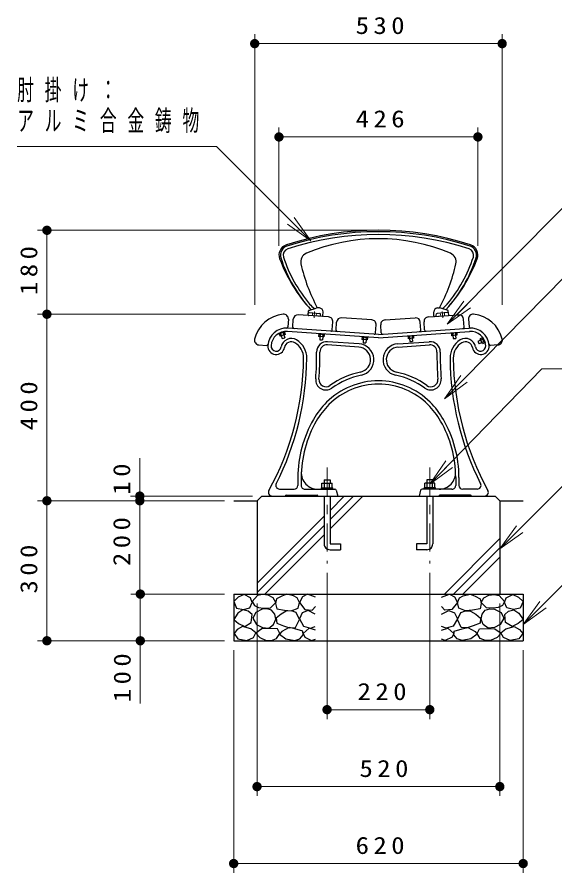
# Model space of a CAD drawing. Units: millimetres on the paper, scale 1:20. Extents: x -365 to 12, y -47 to 257.
# Drawn here: x -138.4 to -80.8, y 70.7 to 162.4 of the extents above; entities that cross this region are included whole.
import ezdxf

# ---------------------------------------------------------------- set-up
doc = ezdxf.new("R2010")
doc.units = ezdxf.units.MM
doc.linetypes.add('USER1', pattern=[4.5, 2.5, -2])
doc.linetypes.add('USER2', pattern=[6, 3, -1, 1, -1])
doc.layers.add('LY_1', color=7, linetype='Continuous', lineweight=25)
doc.styles.add('ＭＳ ゴシック', font='')
doc.styles.get('ＭＳ ゴシック').set_extended_font_data('MS Gothic')

# ---------------------------------------------------------------- blocks, each defined once
blk = doc.blocks.new('filled_dot')
at = {"color": 0, "linetype": 'Continuous', "lineweight": -2, "const_width": 1.25}
blk.add_lwpolyline([(-0.625, 0, 1), (0.625, 0, 1)], format="xyb", close=True, dxfattribs=at)

msp = doc.modelspace()

# ---------------------------------------------------------------- linework, layer by layer
at = {"layer": 'LY_1', "lineweight": 13}
for p, q in [((-112.933, 131.572), (-112.933, 160.568)), ((-86.433, 131.572), (-86.433, 160.568)), ((-112.933, 159.568), (-86.433, 159.568)), ((-110.333, 137.918), (-110.333, 150.568)), ((-89.033, 137.918), (-89.033, 150.568)), ((-110.333, 149.568), (-89.033, 149.568)), ((-106.931, 138.448), (-109.052, 140.57)), ((-108.699, 140.923), (-106.931, 138.448)), ((-100.683, 139.568), (-136.183, 139.568)), ((-135.183, 130.572), (-135.183, 139.568)), ((-106.931, 138.448), (-109.406, 140.216)), ((-92.31, 129.501), (-90.55, 131.981)), ((-92.31, 129.501), (-90.195, 131.629)), ((-89.841, 131.276), (-92.31, 129.501)), ((-113.933, 130.572), (-136.183, 130.572)), ((-135.183, 110.586), (-135.183, 130.572)), ((-92.624, 121.521), (-90.875, 124.01)), ((-92.624, 121.521), (-90.519, 123.659)), ((-90.163, 123.308), (-92.624, 121.521)), ((-125.238, 110.586), (-125.238, 115.149)), ((-94.183, 112.361), (-92.451, 114.861)), ((-94.183, 112.361), (-92.093, 114.513)), ((-91.734, 114.165), (-94.183, 112.361)), ((-113.183, 111.086), (-126.238, 111.086)), ((-104.865, 107.577), (-101.357, 111.086)), ((-104.865, 108.567), (-102.347, 111.086)), ((-104.865, 109.557), (-103.337, 111.086)), ((-116.183, 110.586), (-136.183, 110.586)), ((-135.183, 95.586), (-135.183, 110.586)), ((-125.238, 100.586), (-125.238, 110.586)), ((-112.683, 101.74), (-105.5, 108.922)), ((-112.683, 100.75), (-105.5, 107.932)), ((-86.683, 105.431), (-84.915, 107.906)), ((-86.683, 105.431), (-84.562, 107.552)), ((-111.857, 100.586), (-105.5, 106.942)), ((-92.623, 100.586), (-86.683, 106.527)), ((-84.208, 107.199), (-86.683, 105.431)), ((-91.633, 100.586), (-86.683, 105.537)), ((-90.643, 100.586), (-86.683, 104.547)), ((-105.183, 102.871), (-105.183, 87.203)), ((-94.183, 102.871), (-94.183, 87.203)), ((-116.183, 100.586), (-126.183, 100.586)), ((-125.183, 88.859), (-125.183, 100.586)), ((-112.683, 99.586), (-112.683, 78.959)), ((-86.683, 99.586), (-86.683, 78.959)), ((-84.183, 97.332), (-82.415, 99.806)), ((-84.183, 97.332), (-82.062, 99.453)), ((-81.708, 99.099), (-84.183, 97.332)), ((-116.183, 95.586), (-136.183, 95.586)), ((-115.183, 94.586), (-115.183, 70.715)), ((-84.183, 94.586), (-84.183, 70.715)), ((-94.183, 88.203), (-105.183, 88.203)), ((-86.683, 79.959), (-112.683, 79.959)), ((-84.183, 71.715), (-115.183, 71.715))]:
    msp.add_line(p, q, dxfattribs=at)
at = {"layer": 'LY_1'}
for p, q in [((-107.133, 130.989), (-106.359, 131.24)), ((-105.99, 131.244), (-106.208, 131.259)), ((-93.375, 131.244), (-93.158, 131.259)), ((-92.232, 130.989), (-93.007, 131.24)), ((-105.027, 130.282), (-108.27, 130.507)), ((-107.222, 130.505), (-107.167, 130.947)), ((-105.679, 130.345), (-107.175, 130.449)), ((-107.097, 130.744), (-105.965, 130.665)), ((-105.879, 130.359), (-105.872, 130.562)), ((-105.626, 130.394), (-105.618, 130.838)), ((-94.338, 130.282), (-91.096, 130.507)), ((-93.74, 130.394), (-93.748, 130.838)), ((-93.687, 130.345), (-92.19, 130.449)), ((-93.487, 130.359), (-93.494, 130.562)), ((-92.269, 130.744), (-93.401, 130.665)), ((-92.144, 130.505), (-92.198, 130.947)), ((-109.329, 130.037), (-109.386, 129.226)), ((-108.862, 129.194), (-108.803, 130.042)), ((-104.622, 128.9), (-104.563, 129.748)), ((-104.223, 128.872), (-104.164, 129.72)), ((-100.389, 129.959), (-103.631, 130.185)), ((-99.983, 128.578), (-99.924, 129.426)), ((-99.382, 128.578), (-99.441, 129.426)), ((-98.977, 129.959), (-95.735, 130.185)), ((-95.143, 128.872), (-95.202, 129.72)), ((-94.744, 128.9), (-94.802, 129.748)), ((-90.504, 129.194), (-90.563, 130.042)), ((-90.037, 130.037), (-89.98, 129.226)), ((-110.339, 128.527), (-109.761, 128.721)), ((-110.339, 128.527), (-110.315, 128.456)), ((-109.737, 128.649), (-110.316, 128.456)), ((-110.3, 128.461), (-110.221, 128.224)), ((-109.673, 128.407), (-110.221, 128.224)), ((-110.163, 128.507), (-110.084, 128.27)), ((-110.091, 128.61), (-110.048, 128.545)), ((-109.985, 128.566), (-110.028, 128.631)), ((-109.889, 128.598), (-109.81, 128.361)), ((-109.761, 128.721), (-109.737, 128.649)), ((-109.753, 128.644), (-109.673, 128.407)), ((-99.683, 128.056), (-109.421, 128.732)), ((-99.683, 128.407), (-109.397, 129.081)), ((-106.072, 128.424), (-106.09, 128.175)), ((-105.48, 128.383), (-106.089, 128.425)), ((-106.083, 128.5), (-106.088, 128.426)), ((-105.928, 128.414), (-105.946, 128.165)), ((-105.822, 128.482), (-105.807, 128.406)), ((-105.741, 128.401), (-105.756, 128.478)), ((-105.64, 128.394), (-105.658, 128.145)), ((-105.496, 128.384), (-105.514, 128.135)), ((-105.475, 128.458), (-105.48, 128.383)), ((-99.683, 128.407), (-89.969, 129.081)), ((-99.683, 128.056), (-89.944, 128.732)), ((-91.896, 128.597), (-91.891, 128.522)), ((-91.282, 128.564), (-91.891, 128.522)), ((-91.874, 128.523), (-91.857, 128.274)), ((-91.73, 128.533), (-91.713, 128.284)), ((-91.635, 128.615), (-91.609, 128.541)), ((-91.543, 128.546), (-91.568, 128.619)), ((-91.442, 128.553), (-91.425, 128.304)), ((-91.298, 128.563), (-91.281, 128.314)), ((-91.287, 128.639), (-91.282, 128.564)), ((-110.089, 128.268), (-109.986, 127.96)), ((-109.986, 127.96), (-109.702, 128.055)), ((-109.805, 128.363), (-109.702, 128.055)), ((-105.514, 128.135), (-106.09, 128.175)), ((-105.951, 128.165), (-105.974, 127.841)), ((-105.974, 127.841), (-105.674, 127.82)), ((-105.652, 128.145), (-105.674, 127.82)), ((-101.754, 127.398), (-105.125, 127.632)), ((-101.433, 128.102), (-101.451, 127.853)), ((-100.875, 127.813), (-101.451, 127.853)), ((-101.444, 128.178), (-101.45, 128.103)), ((-100.841, 128.061), (-101.45, 128.103)), ((-101.312, 127.843), (-101.335, 127.519)), ((-101.335, 127.519), (-101.036, 127.498)), ((-101.289, 128.092), (-101.307, 127.843)), ((-101.183, 128.16), (-101.169, 128.084)), ((-101.102, 128.079), (-101.117, 128.156)), ((-101.013, 127.823), (-101.036, 127.498)), ((-101.001, 128.072), (-101.019, 127.823)), ((-100.857, 128.062), (-100.875, 127.813)), ((-100.836, 128.136), (-100.841, 128.061)), ((-97.612, 127.398), (-94.24, 127.632)), ((-96.535, 128.275), (-96.529, 128.2)), ((-95.921, 128.242), (-96.529, 128.2)), ((-96.513, 128.201), (-96.496, 127.951)), ((-95.92, 127.991), (-96.496, 127.951)), ((-96.369, 128.211), (-96.352, 127.961)), ((-96.357, 127.961), (-96.335, 127.637)), ((-96.335, 127.637), (-96.036, 127.658)), ((-96.274, 128.293), (-96.248, 128.219)), ((-96.182, 128.224), (-96.207, 128.297)), ((-96.081, 128.231), (-96.064, 127.981)), ((-96.058, 127.982), (-96.036, 127.658)), ((-95.937, 128.241), (-95.92, 127.991)), ((-95.926, 128.317), (-95.921, 128.242)), ((-91.281, 128.314), (-91.857, 128.274)), ((-91.719, 128.283), (-91.696, 127.959)), ((-91.696, 127.959), (-91.397, 127.98)), ((-91.419, 128.304), (-91.397, 127.98)), ((-88.737, 127.799), (-89.028, 127.654)), ((-89.028, 127.654), (-88.894, 127.385)), ((-88.603, 127.53), (-88.894, 127.385)), ((-88.575, 128.034), (-88.799, 127.923)), ((-88.541, 127.406), (-88.799, 127.923)), ((-88.51, 127.905), (-88.734, 127.794)), ((-88.382, 127.647), (-88.605, 127.535)), ((-88.515, 128.083), (-88.582, 128.049)), ((-88.31, 127.503), (-88.582, 128.049)), ((-88.317, 127.518), (-88.541, 127.406)), ((-88.515, 128.083), (-88.243, 127.537)), ((-88.398, 127.848), (-88.456, 127.797)), ((-88.427, 127.737), (-88.369, 127.789)), ((-88.243, 127.537), (-88.31, 127.503)), ((-112.486, 127.292), (-111.675, 127.236)), ((-101.778, 127.049), (-105.15, 127.283)), ((-97.587, 127.049), (-94.216, 127.283)), ((-86.879, 127.292), (-87.691, 127.236)), ((-108.305, 113.086), (-108.305, 112.236)), ((-107.955, 113.086), (-107.955, 112.236)), ((-105.5, 112.836), (-105.5, 112.461)), ((-105.5, 112.836), (-104.865, 112.836)), ((-104.865, 112.836), (-104.865, 112.461)), ((-94.5, 112.836), (-94.5, 112.461)), ((-93.865, 112.836), (-94.5, 112.836)), ((-93.865, 112.836), (-93.865, 112.461)), ((-91.411, 113.086), (-91.411, 112.236)), ((-91.061, 113.086), (-91.061, 112.236)), ((-105.783, 111.836), (-105.783, 111.961)), ((-105.783, 111.961), (-104.583, 111.961)), ((-105.731, 111.961), (-105.731, 112.461)), ((-105.731, 112.461), (-104.634, 112.461)), ((-105.457, 111.961), (-105.457, 112.461)), ((-104.909, 111.961), (-104.909, 112.461)), ((-104.634, 111.961), (-104.634, 112.461)), ((-104.583, 111.836), (-104.583, 111.961)), ((-94.783, 111.836), (-94.783, 111.961)), ((-93.583, 111.961), (-94.783, 111.961)), ((-94.731, 111.961), (-94.731, 112.461)), ((-93.634, 112.461), (-94.731, 112.461)), ((-94.457, 111.961), (-94.457, 112.461)), ((-93.909, 111.961), (-93.909, 112.461)), ((-93.634, 111.961), (-93.634, 112.461)), ((-93.583, 111.836), (-93.583, 111.961)), ((-112.183, 111.086), (-112.683, 110.586)), ((-112.183, 111.086), (-87.183, 111.086)), ((-110.271, 111.836), (-108.705, 111.836)), ((-109.558, 111.186), (-106.258, 111.186)), ((-107.555, 111.836), (-104.368, 111.836)), ((-105.5, 111.086), (-105.5, 105.971)), ((-104.865, 111.086), (-104.865, 105.971)), ((-104.199, 111.706), (-104.033, 111.086)), ((-95.167, 111.706), (-95.333, 111.086)), ((-91.811, 111.836), (-94.998, 111.836)), ((-94.5, 111.086), (-94.5, 105.971)), ((-93.865, 111.086), (-93.865, 105.971)), ((-89.808, 111.186), (-93.108, 111.186)), ((-89.095, 111.836), (-90.661, 111.836)), ((-87.183, 111.086), (-86.683, 110.586)), ((-115.183, 110.586), (-112.683, 110.586)), ((-112.683, 110.586), (-112.683, 100.586)), ((-86.683, 110.586), (-84.183, 110.586)), ((-86.683, 110.586), (-86.683, 100.586)), ((-104.865, 105.971), (-103.75, 105.971)), ((-103.75, 105.971), (-103.75, 105.336)), ((-95.615, 105.971), (-95.615, 105.336)), ((-94.5, 105.971), (-95.615, 105.971)), ((-104.865, 105.336), (-103.75, 105.336)), ((-94.5, 105.336), (-95.615, 105.336)), ((-115.183, 100.586), (-115.183, 95.586)), ((-115.183, 100.586), (-84.183, 100.586)), ((-84.183, 100.586), (-84.183, 95.586)), ((-115.183, 95.586), (-84.183, 95.586))]:
    msp.add_line(p, q, dxfattribs=at)
at = {"layer": 'LY_1', "linetype": 'USER1', "lineweight": 13}
for p, q in [((-106.75, 130.419), (-106.756, 130.72)), ((-106.354, 130.392), (-106.307, 130.689)), ((-93.012, 130.392), (-93.059, 130.689)), ((-92.616, 130.419), (-92.61, 130.72))]:
    msp.add_line(p, q, dxfattribs=at)
at = {"layer": 'LY_1', "linetype": 'USER2', "lineweight": 13}
for p, q in [((-106.567, 130.193), (-106.52, 130.86)), ((-92.799, 130.193), (-92.845, 130.86)), ((-105.183, 114.158), (-105.183, 103.871)), ((-94.183, 114.158), (-94.183, 103.871))]:
    msp.add_line(p, q, dxfattribs=at)
at = {"layer": 'LY_1', "lineweight": 13}
for points in [[(-106.931, 138.448), (-117.033, 148.551), (-138.374, 148.551)], [(-92.31, 129.501), (-79.495, 142.392), (-49.041, 142.392)], [(-92.624, 121.521), (-79.722, 134.618), (-46.381, 134.618)], [(-94.183, 112.361), (-82.18, 124.718), (-49.722, 124.718)], [(-86.683, 105.431), (-76.076, 116.038), (-58.041, 116.038)], [(-84.183, 97.332), (-73.576, 107.938), (-67.548, 107.938)]]:
    msp.add_lwpolyline(points, dxfattribs=at)
at = {"layer": 'LY_1'}
for points in [[(-114.06, 100.556), (-114.694, 100.255), (-115.169, 99.78), (-114.868, 99.083), (-114.14, 98.94), (-113.443, 99.099), (-113.189, 99.685), (-113.379, 100.192)], [(-112.089, 100.561), (-112.616, 100.426), (-113.197, 99.79), (-112.968, 99.371), (-112.51, 99.134), (-111.995, 99.061), (-111.251, 99.128), (-110.684, 99.669), (-110.967, 100.169), (-111.501, 100.479)], [(-109.498, 100.571), (-110.035, 100.347), (-110.581, 100.079), (-110.698, 99.578), (-110.563, 99.014), (-109.74, 98.853), (-109.015, 98.808), (-108.29, 99.067), (-108.138, 99.676), (-108.371, 100.186), (-108.773, 100.41)], [(-89.868, 100.571), (-89.331, 100.347), (-88.785, 100.079), (-88.668, 99.578), (-88.802, 99.014), (-89.626, 98.853), (-90.351, 98.808), (-91.076, 99.067), (-91.228, 99.676), (-90.995, 100.186), (-90.592, 100.41)], [(-87.277, 100.561), (-86.749, 100.426), (-86.168, 99.79), (-86.398, 99.371), (-86.855, 99.134), (-87.371, 99.061), (-88.114, 99.128), (-88.682, 99.669), (-88.398, 100.169), (-87.865, 100.479)], [(-85.305, 100.556), (-84.672, 100.255), (-84.196, 99.78), (-84.497, 99.083), (-85.226, 98.94), (-85.923, 99.099), (-86.177, 99.685), (-85.987, 100.192)], [(-114.187, 98.909), (-114.726, 98.56), (-115.169, 97.879), (-114.662, 97.419), (-113.997, 97.103), (-113.3, 97.546), (-113.221, 98.386), (-113.629, 98.748)], [(-112.724, 97.344), (-112.103, 96.999), (-111.427, 96.952), (-110.914, 97.314), (-110.67, 97.912), (-110.782, 98.449), (-111.13, 98.858), (-111.596, 99.022), (-112.13, 98.966), (-112.82, 98.597), (-113.116, 98.02)], [(-109.548, 98.74), (-110.103, 98.443), (-110.63, 98.024), (-110.576, 97.47), (-109.832, 97.2), (-109.197, 96.983), (-108.548, 97.01), (-108.143, 97.875), (-108.494, 98.632), (-108.998, 98.796)], [(-89.817, 98.74), (-89.263, 98.443), (-88.736, 98.024), (-88.79, 97.47), (-89.533, 97.2), (-90.169, 96.983), (-90.817, 97.01), (-91.223, 97.875), (-90.871, 98.632), (-90.368, 98.796)], [(-86.641, 97.344), (-87.263, 96.999), (-87.939, 96.952), (-88.452, 97.314), (-88.696, 97.912), (-88.584, 98.449), (-88.236, 98.858), (-87.77, 99.022), (-87.236, 98.966), (-86.546, 98.597), (-86.249, 98.02)], [(-85.179, 98.909), (-84.64, 98.56), (-84.196, 97.879), (-84.703, 97.419), (-85.369, 97.103), (-86.066, 97.546), (-86.145, 98.386), (-85.737, 98.748)], [(-114.228, 97.112), (-114.797, 96.793), (-115.135, 96.37), (-114.731, 95.804), (-113.789, 95.601), (-113.073, 95.92), (-112.8, 96.425), (-113.339, 96.881)], [(-111.373, 96.905), (-112.157, 96.864), (-112.819, 96.391), (-112.387, 95.932), (-111.697, 95.621), (-111.132, 95.613), (-110.589, 95.837), (-110.251, 96.364), (-110.508, 96.851)], [(-109.258, 96.996), (-110.028, 96.577), (-110.271, 96.28), (-109.582, 95.794), (-108.636, 95.604), (-108.106, 95.788), (-107.757, 96.212), (-107.784, 96.631), (-108.649, 96.861)], [(-90.108, 96.996), (-89.338, 96.577), (-89.095, 96.28), (-89.784, 95.794), (-90.73, 95.604), (-91.26, 95.788), (-91.608, 96.212), (-91.581, 96.631), (-90.716, 96.861)], [(-87.993, 96.905), (-87.209, 96.864), (-86.547, 96.391), (-86.979, 95.932), (-87.668, 95.621), (-88.234, 95.613), (-88.777, 95.837), (-89.115, 96.364), (-88.858, 96.851)], [(-85.138, 97.112), (-84.569, 96.793), (-84.231, 96.37), (-84.634, 95.804), (-85.577, 95.601), (-86.293, 95.92), (-86.566, 96.425), (-86.027, 96.881)]]:
    msp.add_lwpolyline(points, close=True, dxfattribs=at)
for points in [[(-106.433, 100.251), (-107.288, 100.568), (-107.827, 100.299), (-108.144, 99.697), (-107.558, 98.936), (-106.781, 98.873), (-106.433, 99.269)], [(-92.933, 100.251), (-92.077, 100.568), (-91.539, 100.299), (-91.222, 99.697), (-91.808, 98.936), (-92.584, 98.873), (-92.933, 99.269)], [(-106.449, 98.445), (-107.209, 98.841), (-107.843, 98.588), (-108.144, 97.938), (-107.7, 97.162), (-106.94, 96.924), (-106.449, 97.13)], [(-92.917, 98.445), (-92.157, 98.841), (-91.523, 98.588), (-91.222, 97.938), (-91.666, 97.162), (-92.426, 96.924), (-92.917, 97.13)], [(-106.433, 96.718), (-107.098, 96.924), (-107.748, 96.37), (-107.573, 95.974), (-106.845, 95.609), (-106.433, 95.768)], [(-92.933, 96.718), (-92.268, 96.924), (-91.618, 96.37), (-91.792, 95.974), (-92.521, 95.609), (-92.933, 95.768)]]:
    msp.add_lwpolyline(points, dxfattribs=at)
at = {"layer": 'LY_1', "color": 4}
for centre, radius, start, end in [((-99.683, 107.585), 31.983, 72.05475, 107.94525), ((-99.683, 107.585), 31.833, 72.05475, 107.94525), ((-99.683, 107.585), 31.533, 72.05475, 107.94525), ((-99.683, 118.9), 19.768, 67.03158, 112.96842), ((-109.183, 136.918), 1.15, 107.94525, 200.35039), ((-109.183, 136.918), 1, 107.94525, 197.79469), ((-109.183, 136.918), 0.7, 107.94525, 197.79469), ((-90.183, 136.918), 0.7, 342.20531, 72.05475), ((-90.183, 136.918), 1, 342.20531, 72.05475), ((-90.183, 136.918), 1.15, 339.64961, 72.05475), ((-95.853, 141.197), 14.7, 197.79469, 220.40139), ((-107.007, 136.18), 1, 112.96842, 192.69072), ((-103.513, 141.197), 14.7, 319.59861, 342.20531), ((-92.359, 136.18), 1, 347.30928, 67.03158), ((-94.791, 142.256), 16.5, 200.35039, 222.72837), ((-95.853, 141.197), 15, 197.79469, 222.50904), ((-89.934, 140.025), 18.5, 192.69072, 208.28078), ((-109.431, 140.025), 18.5, 331.71922, 347.30928), ((-103.513, 141.197), 15, 317.49096, 342.20531), ((-104.575, 142.256), 16.5, 317.27163, 339.64961), ((-104.572, 133.775), 3.25, 220.40139, 232.89069), ((-94.794, 133.775), 3.25, 307.10931, 319.59861)]:
    msp.add_arc(centre, radius, start, end, dxfattribs=at)
at = {"layer": 'LY_1'}
for centre, radius, start, end in [((-106.236, 130.86), 0.4, 86.02935, 107.99964), ((-106.018, 130.845), 0.4, 359.02935, 86.02935), ((-93.348, 130.845), 0.4, 93.97065, 180.97065), ((-93.13, 130.86), 0.4, 72.00036, 93.97065), ((-109.536, 127.086), 3.5, 95.59378, 166.40566), ((-109.828, 130.072), 0.5, 355.99979, 95.59378), ((-108.304, 130.008), 0.5, 86.02862, 176.02862), ((-107.172, 130.499), 0.05, 173.02935, 266.02935), ((-107.104, 130.644), 0.1, 86.02935, 173.02935), ((-107.118, 130.941), 0.05, 107.99964, 173.02935), ((-105.971, 130.566), 0.1, 358.02935, 86.02934), ((-105.676, 130.395), 0.05, 266.02935, 359.02935), ((-105.062, 129.783), 0.5, 356.02862, 86.02862), ((-94.304, 129.783), 0.5, 93.97138, 183.97138), ((-93.69, 130.395), 0.05, 180.97065, 273.97065), ((-93.394, 130.566), 0.1, 93.97065, 181.97065), ((-92.262, 130.644), 0.1, 6.97065, 93.97065), ((-92.248, 130.941), 0.05, 6.97065, 72.00036), ((-92.194, 130.499), 0.05, 273.97065, 6.97065), ((-91.061, 130.008), 0.5, 3.97138, 93.97138), ((-89.538, 130.072), 0.5, 84.40618, 184.00017), ((-89.83, 127.086), 3.5, 13.5943, 84.40618), ((-103.665, 129.686), 0.5, 86.02862, 176.02862), ((-100.423, 129.461), 0.5, 356.02862, 86.02862), ((-98.943, 129.461), 0.5, 93.97138, 183.97138), ((-95.7, 129.686), 0.5, 3.97138, 93.97138), ((-109.536, 127.086), 2, 86.02862, 175.99899), ((-109.536, 127.086), 1.65, 86.02862, 175.99899), ((-109.536, 129.236), 0.15, 270.00029, 355.99962), ((-108.712, 129.184), 0.15, 176.02885, 266.02866), ((-104.772, 128.911), 0.15, 266.02862, 356.02883), ((-104.073, 128.862), 0.15, 176.02885, 266.02866), ((-100.133, 128.588), 0.15, 266.02862, 356.02883), ((-99.233, 128.588), 0.15, 183.97117, 273.97138), ((-95.292, 128.862), 0.15, 273.97134, 3.97115), ((-94.594, 128.911), 0.15, 183.97117, 273.97138), ((-90.653, 129.184), 0.15, 273.97134, 3.97115), ((-89.83, 129.236), 0.15, 184.00037, 269.99969), ((-89.83, 127.086), 2, 4.00098, 93.97134), ((-89.83, 127.086), 1.65, 4.00098, 93.97134), ((-112.452, 127.791), 0.5, 166.40565, 265.99967), ((-109.008, 126.876), 1.1, 58.99994, 169.99909), ((-109.008, 126.876), 0.75, 58.99994, 169.99909), ((-109.6, 125.89), 1.9, 359.49495, 58.99993), ((-109.6, 125.89), 2.25, 359.49495, 58.99993), ((-105.202, 126.535), 1.1, 86.02862, 180.69869), ((-94.164, 126.535), 1.1, 359.30127, 93.97134), ((-89.766, 125.89), 2.25, 121.00002, 180.50502), ((-89.766, 125.89), 1.9, 121.00002, 180.50502), ((-90.358, 126.876), 1.1, 10.00087, 121.00002), ((-90.358, 126.876), 0.75, 10.00087, 121.00002), ((-86.914, 127.791), 0.5, 274.0003, 13.59432), ((-111.665, 127.385), 0.15, 265.99958, 351.999), ((-110.633, 127.163), 0.9, 175.99898, 349.99897), ((-110.633, 127.163), 0.55, 175.99898, 349.99897), ((-105.202, 126.535), 0.75, 86.02862, 180.69869), ((-101.872, 125.702), 1.35, 282.21011, 86.02862), ((-101.872, 125.702), 1.7, 282.21011, 86.02862), ((-97.494, 125.702), 1.7, 93.97135, 257.78986), ((-97.494, 125.702), 1.35, 93.97135, 257.78986), ((-94.164, 126.535), 0.75, 359.30127, 93.97134), ((-88.733, 127.163), 0.9, 190.00099, 4.00099), ((-88.733, 127.163), 0.55, 190.00099, 4.00099), ((-87.701, 127.385), 0.15, 188.00099, 274.00041), ((-137.699, 126.138), 30, 331.18529, 359.49493), ((-137.699, 126.138), 30.35, 333.12134, 359.49493), ((-137.699, 126.138), 31.4, 355.4394, 0.69879), ((-137.699, 126.138), 31.75, 355.4394, 0.69879), ((-61.667, 126.138), 31.75, 179.30118, 184.56056), ((-61.667, 126.138), 31.4, 179.30118, 184.56056), ((-61.667, 126.138), 30.35, 180.50505, 206.87863), ((-61.667, 126.138), 30, 180.50505, 208.81469), ((-99.683, 115.586), 9, 102.21013, 125.1922), ((-99.683, 115.586), 8.65, 102.21013, 125.1922), ((-99.683, 115.586), 8.65, 54.80776, 77.78983), ((-99.683, 115.586), 9, 54.80776, 77.78983), ((-105.302, 123.554), 1.1, 175.43942, 305.19217), ((-105.302, 123.554), 0.75, 175.43942, 305.19217), ((-99.683, 115.586), 7.85, 44.99996, 135), ((-99.683, 115.586), 7.5, 44.99996, 135), ((-94.064, 123.554), 1.1, 234.8078, 4.56054), ((-94.064, 123.554), 0.75, 234.8078, 4.56054), ((-98.983, 114.886), 8.84, 135.00001, 150.00008), ((-100.383, 114.886), 8.84, 29.99988, 44.99995), ((-98.983, 114.886), 8.49, 135.00001, 150.00008), ((-100.383, 114.886), 8.49, 29.99988, 44.99995), ((-95.865, 113.086), 12.44, 150.00009, 179.99996), ((-103.501, 113.086), 12.44, 0, 29.99987), ((-95.865, 113.086), 12.09, 150.00009, 179.99996), ((-103.501, 113.086), 12.09, 0, 29.99987), ((-106.193, 113.586), 1.75, 177.22835, 270), ((-93.173, 113.586), 1.75, 269.99996, 2.77161), ((-110.271, 112.236), 0.4, 153.12137, 270), ((-108.705, 112.236), 0.4, 270.00002, 0), ((-107.555, 112.236), 0.4, 179.99998, 270.00002), ((-91.811, 112.236), 0.4, 269.99996, 0), ((-90.661, 112.236), 0.4, 179.99996, 269.99995), ((-89.095, 112.236), 0.4, 269.99996, 26.8786), ((-111.063, 111.486), 0.4, 151.18531, 270), ((-109.558, 111.086), 0.1, 89.99998, 179.99996), ((-106.258, 111.086), 0.1, 0, 89.99998), ((-104.368, 111.661), 0.175, 15.00001, 89.99998), ((-94.998, 111.661), 0.175, 89.99998, 164.99995), ((-93.108, 111.086), 0.1, 89.99998, 179.99996), ((-89.808, 111.086), 0.1, 0, 89.99998), ((-88.303, 111.486), 0.4, 269.99996, 28.81466), ((-104.865, 105.971), 0.635, 179.99998, 270.00002), ((-94.5, 105.971), 0.635, 269.99996, 0)]:
    msp.add_arc(centre, radius, start, end, dxfattribs=at)

# ---------------------------------------------------------------- block references
at = {"layer": 'LY_1', "lineweight": 13, "xscale": 0.4, "yscale": 0.4}
for p in [(-112.933, 159.568), (-110.333, 149.568), (-105.183, 88.203), (-112.683, 79.959), (-115.183, 71.715)]:
    msp.add_blockref('filled_dot', p, dxfattribs=at)
for p, rotation in [((-86.433, 159.568), 180), ((-89.033, 149.568), 180), ((-135.183, 139.568), 270), ((-135.183, 130.572), 270), ((-135.183, 130.572), 90), ((-135.183, 110.586), 270), ((-125.238, 111.086), 270), ((-125.238, 110.586), 270), ((-125.183, 100.586), 270), ((-135.183, 95.586), 90), ((-125.183, 95.586), 90), ((-94.183, 88.203), 180), ((-86.683, 79.959), 180), ((-84.183, 71.715), 180)]:
    msp.add_blockref('filled_dot', p, dxfattribs=dict(at, rotation=rotation))

# ---------------------------------------------------------------- texts
at = {"layer": 'LY_1', "style": 'ＭＳ ゴシック'}
for s, insert, char_height, attachment_point in [('\\T1.33;\\W1.15;530', (-99.268, 160.568), 1.833, 8), ('\\T1.64;\\W0.6;肘掛け：', (-138.374, 154.501), 2.199, 4), ('\\T1.64;\\W0.6;アルミ合金鋳物', (-138.374, 151.201), 2.199, 4), ('\\T1.33;\\W1.15;426', (-99.266, 150.568), 1.833, 8), ('\\T1.33;\\W1.15;220', (-99.056, 89.203), 1.833, 8), ('\\T1.33;\\W1.15;520', (-98.855, 80.959), 1.833, 8), ('\\T1.33;\\W1.15;620', (-99.268, 72.715), 1.833, 8)]:
    msp.add_mtext(s, dxfattribs=dict(at, insert=insert, char_height=char_height, attachment_point=attachment_point))
at = {"layer": 'LY_1', "char_height": 1.833, "attachment_point": 8, "rotation": 90, "style": 'ＭＳ ゴシック'}
for s, insert in [('\\T1.33;\\W1.15;180', (-136.183, 135.491)), ('\\T1.33;\\W1.15;400', (-136.183, 120.996)), ('\\T1.34;\\W1.15;10', (-126.238, 113.149)), ('\\T1.33;\\W1.15;200', (-126.238, 106.449)), ('\\T1.33;\\W1.15;300', (-136.183, 103.503)), ('\\T1.33;\\W1.15;100', (-126.183, 91.859))]:
    msp.add_mtext(s, dxfattribs=dict(at, insert=insert))

doc.saveas('drawing.dxf')
